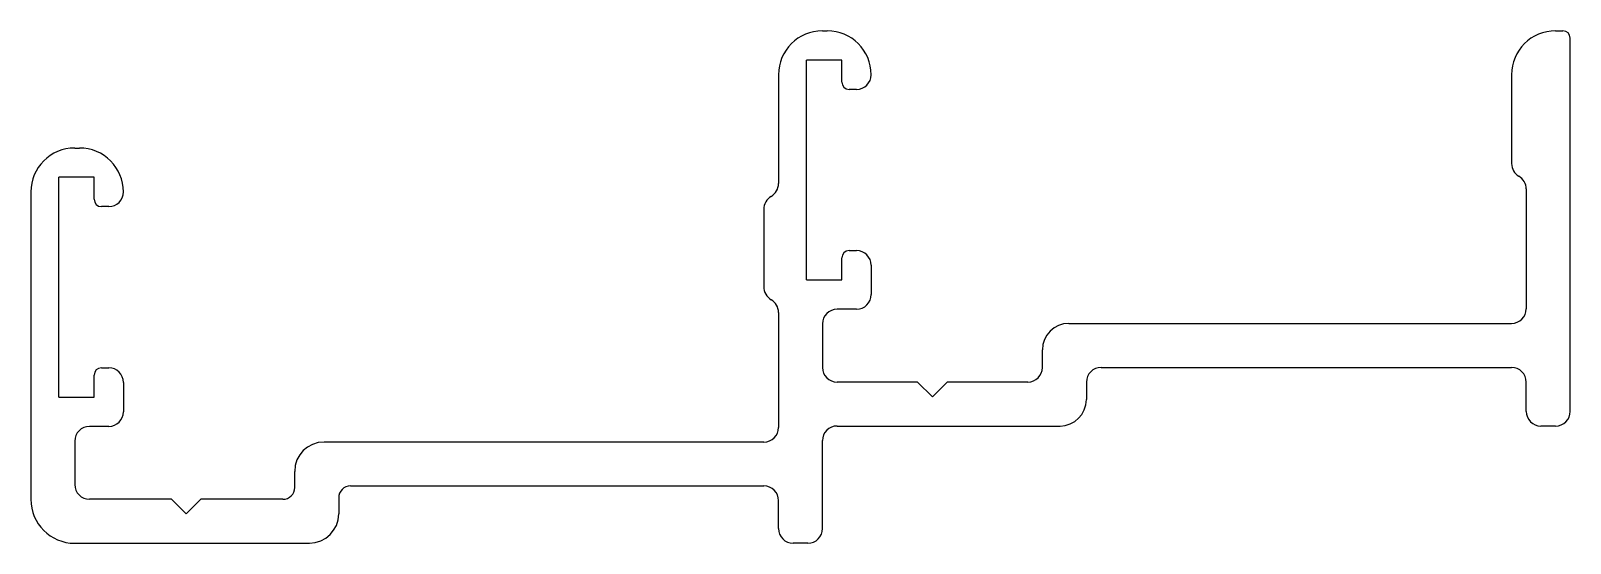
# Model space of a CAD drawing. Extents: x 700.2 to 752.7, y 2309.2 to 2326.7.
import ezdxf

# ---------------------------------------------------------------- set-up
doc = ezdxf.new("R2010")
doc.units = 0
doc.layers.get('0').update_dxf_attribs({"linetype": 'CONTINUOUS'})

msp = doc.modelspace()

# ---------------------------------------------------------------- linework, layer by layer
for p, q in [((727.204, 2326.687), (727.364, 2326.687)), ((752.204, 2326.687), (752.454, 2326.687)), ((752.704, 2313.702), (752.704, 2326.437)), ((726.664, 2318.187), (726.664, 2325.687)), ((727.864, 2325.687), (726.664, 2325.687)), ((727.864, 2324.937), (727.864, 2325.687)), ((725.704, 2325.187), (725.704, 2321.471)), ((750.704, 2325.187), (750.704, 2322.155)), ((728.364, 2324.687), (728.114, 2324.687)), ((701.704, 2322.687), (701.864, 2322.687)), ((701.164, 2314.187), (701.164, 2321.687)), ((702.364, 2321.687), (701.164, 2321.687)), ((702.364, 2320.937), (702.364, 2321.687)), ((700.204, 2321.187), (700.204, 2310.702)), ((751.204, 2321.289), (751.204, 2317.202)), ((702.864, 2320.687), (702.614, 2320.687)), ((725.204, 2320.587), (725.204, 2317.961)), ((727.864, 2318.187), (727.864, 2318.937)), ((728.114, 2319.187), (728.364, 2319.187)), ((728.864, 2318.687), (728.864, 2317.687)), ((726.664, 2318.187), (727.864, 2318.187)), ((725.704, 2317.077), (725.704, 2313.155)), ((728.364, 2317.187), (727.704, 2317.187)), ((727.204, 2316.687), (727.204, 2315.202)), ((735.604, 2316.702), (750.704, 2316.702)), ((734.704, 2315.202), (734.704, 2315.802)), ((702.364, 2314.187), (702.364, 2314.937)), ((702.614, 2315.187), (702.864, 2315.187)), ((736.704, 2315.202), (750.704, 2315.202)), ((703.364, 2314.687), (703.364, 2313.687)), ((730.449, 2314.702), (727.704, 2314.702)), ((730.449, 2314.702), (730.954, 2314.197)), ((730.954, 2314.197), (731.459, 2314.702)), ((734.204, 2314.702), (731.459, 2314.702)), ((736.204, 2314.702), (736.204, 2314.102)), ((751.204, 2313.702), (751.204, 2314.702)), ((701.164, 2314.187), (702.364, 2314.187)), ((702.864, 2313.187), (702.204, 2313.187)), ((727.704, 2313.202), (735.304, 2313.202)), ((752.204, 2313.202), (751.704, 2313.202)), ((701.704, 2312.687), (701.704, 2311.202)), ((725.204, 2312.655), (710.204, 2312.655)), ((727.204, 2309.702), (727.204, 2312.702)), ((709.204, 2311.102), (709.204, 2311.655)), ((711.104, 2311.155), (725.204, 2311.155)), ((705.004, 2310.702), (702.204, 2310.702)), ((705.004, 2310.702), (705.504, 2310.202)), ((705.504, 2310.202), (706.004, 2310.702)), ((708.804, 2310.702), (706.004, 2310.702)), ((710.704, 2310.755), (710.704, 2310.202)), ((725.704, 2309.702), (725.704, 2310.655)), ((701.704, 2309.202), (709.704, 2309.202)), ((726.704, 2309.202), (726.204, 2309.202))]:
    msp.add_line(p, q)
for centre, radius, start, end in [((727.204, 2325.187), 1.5, 90, 180), ((727.364, 2325.187), 1.5, 0, 90), ((752.204, 2325.187), 1.5, 90, 180), ((752.454, 2326.437), 0.25, 0, 90), ((728.114, 2324.937), 0.25, 180, 270), ((728.364, 2325.187), 0.5, 270, 360), ((701.704, 2321.187), 1.5, 90, 180), ((701.864, 2321.187), 1.5, 0, 90), ((751.204, 2322.155), 0.5, 180, 240), ((750.704, 2321.289), 0.5, 0, 60), ((702.864, 2321.187), 0.5, 270, 360), ((725.704, 2320.605), 0.5, 120, 182.1406), ((725.204, 2321.471), 0.5, 300, 360), ((702.614, 2320.937), 0.25, 180, 270), ((728.114, 2318.937), 0.25, 90, 180), ((728.364, 2318.687), 0.5, 0, 90), ((725.704, 2317.943), 0.5, 177.8594, 240), ((725.204, 2317.077), 0.5, 0, 60), ((728.364, 2317.687), 0.5, 270, 0), ((727.704, 2316.687), 0.5, 90, 180), ((750.704, 2317.202), 0.5, 270, 0), ((735.604, 2315.802), 0.9, 90, 180), ((702.614, 2314.937), 0.25, 90, 180), ((702.864, 2314.687), 0.5, 0, 90), ((727.704, 2315.202), 0.5, 180, 270), ((734.204, 2315.202), 0.5, 270, 0), ((736.704, 2314.702), 0.5, 90, 180), ((750.704, 2314.702), 0.5, 0, 90), ((702.864, 2313.687), 0.5, 270, 0), ((735.304, 2314.102), 0.9, 270, 0), ((751.704, 2313.702), 0.5, 180, 270), ((752.204, 2313.702), 0.5, 270, 0), ((702.204, 2312.687), 0.5, 90, 180), ((725.204, 2313.155), 0.5, 270, 0), ((727.704, 2312.702), 0.5, 90, 180), ((710.204, 2311.655), 1, 90, 180), ((702.204, 2311.202), 0.5, 180, 270), ((708.804, 2311.102), 0.4, 270, 360), ((711.104, 2310.755), 0.4, 90, 180), ((725.204, 2310.655), 0.5, 0, 90), ((701.704, 2310.702), 1.5, 180, 270), ((709.704, 2310.202), 1, 270, 360), ((726.204, 2309.702), 0.5, 180, 270), ((726.704, 2309.702), 0.5, 270, 0)]:
    msp.add_arc(centre, radius, start, end)

doc.saveas('drawing.dxf')
